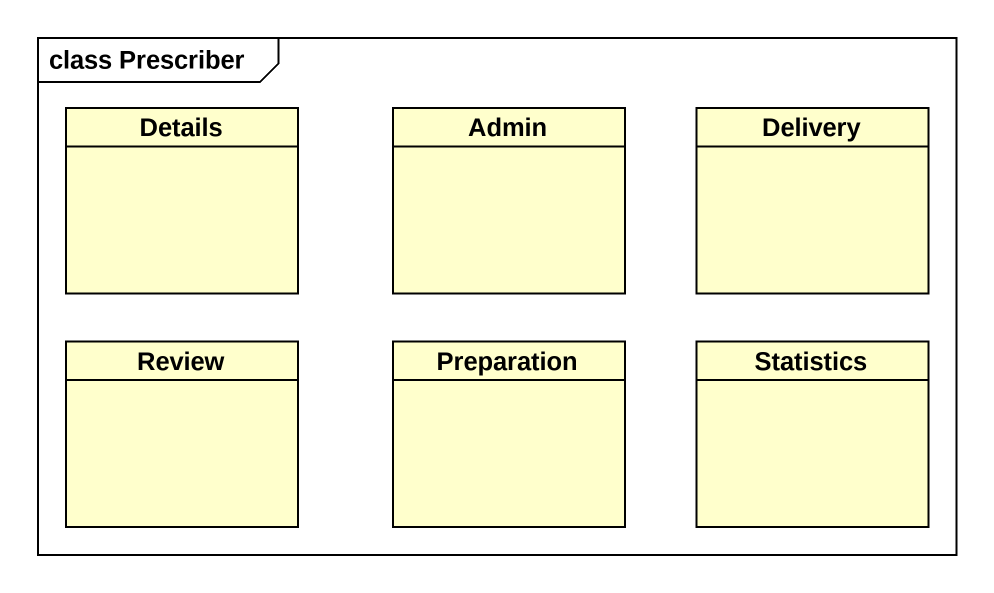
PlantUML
@startuml
mainframe class Prescriber
hide circle
hide empty members
class Details
class Admin
class Delivery
class Review
class Preparation
class Statistics
@enduml
